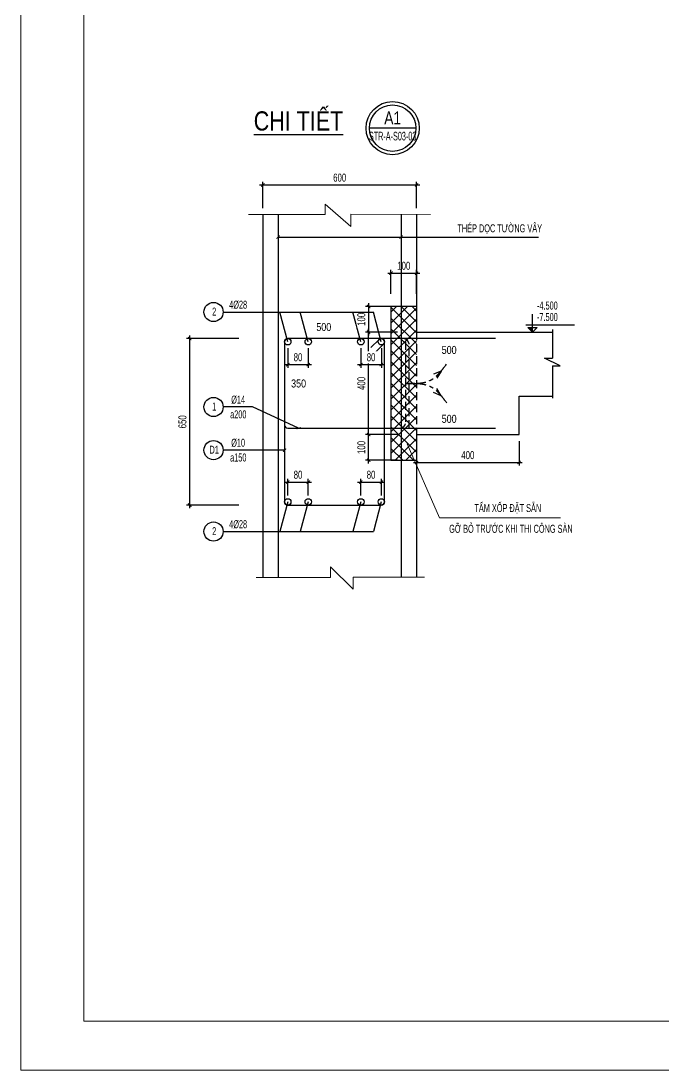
# Model space of a CAD drawing. Header units: millimetres. Extents: x -147841 to 368790, y -162721 to 84261.
# Drawn here: x 21476 to 41514, y -147823 to -115066 of the extents above; entities that cross this region are included whole.
import ezdxf
from ezdxf.enums import TextEntityAlignment as Align

# ---------------------------------------------------------------- set-up
doc = ezdxf.new("R2010")
doc.units = ezdxf.units.MM
doc.header["$LTSCALE"] = 1000
doc.header["$MEASUREMENT"] = 0
doc.header["$PDMODE"] = 1
doc.header["$PDSIZE"] = -10
doc.linetypes.add('CENTER', pattern=[2, 1.25, -0.25, 0.25, -0.25])
doc.linetypes.add('DASHED', pattern=[0.75, 0.5, -0.25])
doc.layers.get('0').update_dxf_attribs({"linetype": 'CONTINUOUS', "lineweight": 18})
doc.layers.get('DEFPOINTS').update_dxf_attribs({"color": 5, "linetype": 'CONTINUOUS', "lineweight": 18})
for name, color, linetype in [('ccu11-Chidan', 9, 'CONTINUOUS'), ('ccu11-Khuat', 9, 'DASHED'), ('ccu11-Manh', 8, 'CONTINUOUS'), ('ccu11-Thay', 7, 'CONTINUOUS'), ('KC-Chidan', 9, 'CONTINUOUS'), ('KC-Cotthep', 8, 'CONTINUOUS'), ('KC-Dim', 8, 'CONTINUOUS'), ('KC-Hatch', 251, 'CONTINUOUS'), ('KC-Text', 31, 'CONTINUOUS'), ('KC-Thep', 4, 'CONTINUOUS'), ('KC-Thepdai', 6, 'CONTINUOUS'), ('NETVE', 11, 'CENTER'), ('THEP', 4, 'CONTINUOUS'), ('THEPDAI', 6, 'CONTINUOUS')]:
    doc.layers.add(name, color=color, linetype=linetype)
doc.layers.add('ccu11-Dim', color=8, linetype='CONTINUOUS', lineweight=18)
doc.layers.add('DIM', color=8, linetype='CONTINUOUS', lineweight=18)
doc.styles.add('ARIAL', font='arial.ttf', dxfattribs={"width": 0.7})
doc.styles.add('ccu11-dim', font='vnsimli.shx', dxfattribs={"width": 0.65, "bigfont": 'bigfont.shx'})
doc.styles.add('ccu11-VnAvantH', font='VHAVAN_3.TTF', dxfattribs={"width": 0.8})
doc.dimstyles.new('2.5-100x8', dxfattribs={"dimscale": 100, "dimtxt": 2.5, "dimasz": 1, "dimexe": 1, "dimexo": 2, "dimgap": 1, "dimtad": 1, "dimdec": 1, "dimlfac": 0.125, "dimdsep": 46, "dimtxsty": 'ARIAL', "dimblk": 'ARCHTICK', "dimcen": -1, "dimdle": 1, "dimclrd": 256, "dimclre": 256, "dimclrt": 5, "dimadec": 0, "dimazin": 2, "dimtfac": 0.1, "dimtdec": 1, "dimtmove": 0, "dimatfit": 1, "dimldrblk": 'ARCHTICK', "dimfxl": 1, "dimtvp": 0.833333, "dimtfill": 1, "dimtolj": 1, "dimtzin": 12, "dimarcsym": 0})
doc.dimstyles.new('ccu11-100x4', dxfattribs={"dimscale": 100, "dimtxt": 2.5, "dimasz": 1, "dimexe": 1, "dimexo": 2, "dimgap": 1, "dimtad": 1, "dimdec": 0, "dimlfac": 0.25, "dimdsep": 46, "dimtxsty": 'ccu11-dim', "dimblk": 'ARCHTICK', "dimcen": -1, "dimdle": 1, "dimclrd": 256, "dimclre": 256, "dimclrt": 31, "dimadec": 0, "dimazin": 2, "dimtfac": 0.1, "dimtdec": 0, "dimtmove": 0, "dimatfit": 1, "dimldrblk": 'ARCHTICK', "dimfxl": 1, "dimtvp": 0.833333, "dimtolj": 1, "dimtzin": 12, "dimarcsym": 0})

# ---------------------------------------------------------------- blocks, each defined once
blk = doc.blocks.new('_ARCHTICK')
at = {"color": 0, "linetype": 'ByBlock', "const_width": 0.3}
blk.add_lwpolyline([(-0.5, -0.5), (0.5, 0.5)], dxfattribs=at)
blk = doc.blocks.new('*D1116')
at = {"layer": 'DEFPOINTS', "color": 0, "transparency": 16777216}
for p in [(33423, -127982), (33423, -128782)]:
    blk.add_point(p, dxfattribs=at)
at = {"layer": 'KC-Dim', "lineweight": -2, "transparency": 16777216}
for p, q in [((33223, -127982), (32227, -127982)), ((32327, -128882), (32327, -127882)), ((33223, -128782), (32227, -128782))]:
    blk.add_line(p, q, dxfattribs=at)
at = {"layer": 'KC-Dim', "lineweight": -2, "transparency": 16777216, "xscale": 100, "yscale": 100, "zscale": 100}
for p, rotation in [((32327, -127982), 90), ((32327, -128782), 270)]:
    blk.add_blockref('_ARCHTICK', p, dxfattribs=dict(at, rotation=rotation))
at = {"layer": 'KC-Dim', "color": 5, "transparency": 16777216, "insert": (32100, -128382), "char_height": 250, "attachment_point": 5, "rotation": 90, "style": 'ARIAL', "bg_fill": 3, "box_fill_scale": 1.25, "bg_fill_color": 256, "bg_fill_true_color": 13158600, "bg_fill_transparency": 0}
blk.add_mtext('\\A1;100', dxfattribs=at)
at = {"layer": 'DEFPOINTS', "color": 0, "transparency": 16777216}
blk.add_point((32327, -127982), dxfattribs=at)
blk = doc.blocks.new('*D1117')
at = {"layer": 'DEFPOINTS', "color": 0, "transparency": 16777216}
for p in [(33423, -123982), (33423, -124782)]:
    blk.add_point(p, dxfattribs=at)
at = {"layer": 'KC-Dim', "lineweight": -2, "transparency": 16777216}
for p, q in [((33223, -123982), (32227, -123982)), ((32327, -123882), (32327, -124882)), ((33223, -124782), (32227, -124782))]:
    blk.add_line(p, q, dxfattribs=at)
at = {"layer": 'KC-Dim', "lineweight": -2, "transparency": 16777216, "xscale": 100, "yscale": 100, "zscale": 100}
for p, rotation in [((32327, -123982), 90), ((32327, -124782), 270)]:
    blk.add_blockref('_ARCHTICK', p, dxfattribs=dict(at, rotation=rotation))
at = {"layer": 'KC-Dim', "color": 5, "transparency": 16777216, "insert": (32100, -124382), "char_height": 250, "attachment_point": 5, "rotation": 90, "style": 'ARIAL', "bg_fill": 3, "box_fill_scale": 1.25, "bg_fill_color": 256, "bg_fill_true_color": 13158600, "bg_fill_transparency": 0}
blk.add_mtext('\\A1;100', dxfattribs=at)
at = {"layer": 'DEFPOINTS', "color": 0, "transparency": 16777216}
blk.add_point((32327, -124782), dxfattribs=at)
blk = doc.blocks.new('*D1118')
at = {"layer": 'DEFPOINTS', "color": 0, "transparency": 16777216}
for p in [(33823, -120187), (29023, -121111), (33823, -121111)]:
    blk.add_point(p, dxfattribs=at)
at = {"layer": 'KC-Dim', "lineweight": -2, "transparency": 16777216}
for p, q in [((28923, -120187), (33923, -120187)), ((29023, -120911), (29023, -120087)), ((33823, -120911), (33823, -120087))]:
    blk.add_line(p, q, dxfattribs=at)
at = {"layer": 'KC-Dim', "lineweight": -2, "transparency": 16777216, "xscale": 100, "yscale": 100, "zscale": 100, "rotation": 180}
blk.add_blockref('_ARCHTICK', (29023, -120187), dxfattribs=at)
at = {"layer": 'KC-Dim', "lineweight": -2, "transparency": 16777216, "xscale": 100, "yscale": 100, "zscale": 100}
blk.add_blockref('_ARCHTICK', (33823, -120187), dxfattribs=at)
at = {"layer": 'KC-Dim', "color": 5, "transparency": 16777216, "insert": (31423, -119959), "char_height": 250, "attachment_point": 5, "style": 'ARIAL', "bg_fill": 3, "box_fill_scale": 1.25, "bg_fill_color": 256, "bg_fill_true_color": 13158600, "bg_fill_transparency": 0}
blk.add_mtext('\\A1;600', dxfattribs=at)
blk = doc.blocks.new('*D1119')
at = {"layer": 'DEFPOINTS', "color": 0, "transparency": 16777216}
for p in [(33023, -123787), (33823, -123787)]:
    blk.add_point(p, dxfattribs=at)
at = {"layer": 'KC-Dim', "lineweight": -2, "transparency": 16777216}
for p, q in [((32923, -122939), (33923, -122939)), ((33023, -123587), (33023, -122839)), ((33823, -123587), (33823, -122839))]:
    blk.add_line(p, q, dxfattribs=at)
at = {"layer": 'KC-Dim', "lineweight": -2, "transparency": 16777216, "xscale": 100, "yscale": 100, "zscale": 100, "rotation": 180}
blk.add_blockref('_ARCHTICK', (33023, -122939), dxfattribs=at)
at = {"layer": 'KC-Dim', "lineweight": -2, "transparency": 16777216, "xscale": 100, "yscale": 100, "zscale": 100}
blk.add_blockref('_ARCHTICK', (33823, -122939), dxfattribs=at)
at = {"layer": 'KC-Dim', "color": 5, "transparency": 16777216, "insert": (33423, -122711), "char_height": 250, "attachment_point": 5, "style": 'ARIAL', "bg_fill": 3, "box_fill_scale": 1.25, "bg_fill_color": 256, "bg_fill_true_color": 13158600, "bg_fill_transparency": 0}
blk.add_mtext('\\A1;100', dxfattribs=at)
at = {"layer": 'DEFPOINTS', "color": 0, "transparency": 16777216}
blk.add_point((33823, -122939), dxfattribs=at)
blk = doc.blocks.new('*D1120')
at = {"layer": 'DEFPOINTS', "color": 0, "transparency": 16777216}
for p in [(32327, -124782), (33343, -124782), (33343, -127982)]:
    blk.add_point(p, dxfattribs=at)
at = {"layer": 'KC-Dim', "lineweight": -2, "transparency": 16777216}
for p, q in [((33143, -124782), (32227, -124782)), ((32327, -128082), (32327, -124682)), ((33143, -127982), (32227, -127982))]:
    blk.add_line(p, q, dxfattribs=at)
at = {"layer": 'KC-Dim', "lineweight": -2, "transparency": 16777216, "xscale": 100, "yscale": 100, "zscale": 100}
for p, rotation in [((32327, -124782), 90), ((32327, -127982), 270)]:
    blk.add_blockref('_ARCHTICK', p, dxfattribs=dict(at, rotation=rotation))
at = {"layer": 'KC-Dim', "color": 5, "transparency": 16777216, "insert": (32100, -126382), "char_height": 250, "attachment_point": 5, "rotation": 90, "style": 'ARIAL', "bg_fill": 3, "box_fill_scale": 1.25, "bg_fill_color": 256, "bg_fill_true_color": 13158600, "bg_fill_transparency": 0}
blk.add_mtext('\\A1;400', dxfattribs=at)
blk = doc.blocks.new('ct-ve')
at = {"layer": 'ccu11-Chidan', "color": 7}
blk.add_lwpolyline([(484, 0), (-484, 0)], dxfattribs=at)
at = {"layer": 'ccu11-Chidan', "color": 9}
blk.add_circle((0, 0), 553, dxfattribs=at)
at = {"layer": 'ccu11-Chidan', "color": 3}
blk.add_circle((0, 0), 484, dxfattribs=at)
at = {"layer": 'ccu11-Chidan', "color": 7, "style": 'ccu11-VnAvantH', "width": 0.8}
blk.add_attdef('B', text='', height=250, dxfattribs=at).set_placement((0, 0), align=Align.BOTTOM_CENTER)
blk.add_attdef('B', text='', height=180, dxfattribs=at).set_placement((0, -76), align=Align.TOP_CENTER)
blk = doc.blocks.new('*D1115')
at = {"layer": 'DEFPOINTS', "color": 0, "transparency": 16777216}
for p in [(33823, -127982), (37023, -127982), (37023, -128851)]:
    blk.add_point(p, dxfattribs=at)
at = {"layer": 'KC-Dim', "lineweight": -2, "transparency": 16777216}
for p, q in [((33823, -128182), (33823, -128951)), ((37023, -128182), (37023, -128951)), ((33723, -128851), (37123, -128851))]:
    blk.add_line(p, q, dxfattribs=at)
at = {"layer": 'KC-Dim', "lineweight": -2, "transparency": 16777216, "xscale": 100, "yscale": 100, "zscale": 100, "rotation": 180}
blk.add_blockref('_ARCHTICK', (33823, -128851), dxfattribs=at)
at = {"layer": 'KC-Dim', "lineweight": -2, "transparency": 16777216, "xscale": 100, "yscale": 100, "zscale": 100}
blk.add_blockref('_ARCHTICK', (37023, -128851), dxfattribs=at)
at = {"layer": 'KC-Dim', "color": 5, "transparency": 16777216, "insert": (35423, -128623), "char_height": 250, "attachment_point": 5, "style": 'ARIAL', "bg_fill": 3, "box_fill_scale": 1.25, "bg_fill_color": 256, "bg_fill_true_color": 13158600, "bg_fill_transparency": 0}
blk.add_mtext('\\A1;400', dxfattribs=at)
blk = doc.blocks.new('att_thep_2')
blk.add_circle((-300, 0), 300)
at = {"color": 3, "style": 'ARIAL', "width": 0.6}
blk.add_attdef('DK', text='', height=250, dxfattribs=at).set_placement((467, 105), align=Align.CENTER)
at = {"color": 31, "style": 'ARIAL', "width": 0.6}
blk.add_attdef('SH', text='', height=250, dxfattribs=at).set_placement((-281, -111), align=Align.CENTER)
at = {"color": 2, "style": 'ARIAL', "width": 0.6}
blk.add_attdef('KC', text='', height=250, dxfattribs=at).set_placement((472, -355), align=Align.CENTER)
blk = doc.blocks.new('*D1122')
at = {"layer": 'DEFPOINTS', "color": 0, "transparency": 16777216}
for p in [(26743, -124982), (28476, -124982), (28476, -130182)]:
    blk.add_point(p, dxfattribs=at)
at = {"layer": 'KC-Dim', "lineweight": -2, "transparency": 16777216}
for p, q in [((28276, -124982), (26643, -124982)), ((26743, -130282), (26743, -124882)), ((28276, -130182), (26643, -130182))]:
    blk.add_line(p, q, dxfattribs=at)
at = {"layer": 'KC-Dim', "lineweight": -2, "transparency": 16777216, "xscale": 100, "yscale": 100, "zscale": 100}
for p, rotation in [((26743, -124982), 90), ((26743, -130182), 270)]:
    blk.add_blockref('_ARCHTICK', p, dxfattribs=dict(at, rotation=rotation))
at = {"layer": 'KC-Dim', "color": 5, "transparency": 16777216, "insert": (26516, -127582), "char_height": 250, "attachment_point": 5, "rotation": 90, "style": 'ARIAL', "bg_fill": 3, "box_fill_scale": 1.25, "bg_fill_color": 256, "bg_fill_true_color": 13158600, "bg_fill_transparency": 0}
blk.add_mtext('\\A1;650', dxfattribs=at)
blk = doc.blocks.new('*U1522')
for p, q in [((165, 0), (165, 452)), ((0, 184), (1212, 184)), ((0, 0), (329, 0)), ((45, 120), (284, 120)), ((165, 0), (45, 120)), ((165, 0), (284, 120))]:
    blk.add_line(p, q)
at = {"color": 251}
blk.add_solid([(45, 120), (165, 120), (165, 0)], dxfattribs=at)
at = {"color": 31, "ltscale": 10, "style": 'ARIAL', "width": 0.6}
for tag, p in [('CCD2', (276, 564)), ('CCD1', (276, 278))]:
    blk.add_attdef(tag, p, '', height=200, dxfattribs=at)
blk = doc.blocks.new('*D1518')
at = {"layer": 'DEFPOINTS', "color": 0, "transparency": 16777216}
for p in [(29803, -125082), (30443, -125082)]:
    blk.add_point(p, dxfattribs=at)
at = {"layer": 'KC-Dim', "lineweight": -2, "transparency": 16777216}
for p, q in [((29803, -125282), (29803, -125895)), ((30443, -125282), (30443, -125895)), ((29703, -125795), (30543, -125795))]:
    blk.add_line(p, q, dxfattribs=at)
at = {"layer": 'KC-Dim', "lineweight": -2, "transparency": 16777216, "xscale": 100, "yscale": 100, "zscale": 100, "rotation": 180}
blk.add_blockref('_ARCHTICK', (29803, -125795), dxfattribs=at)
at = {"layer": 'KC-Dim', "lineweight": -2, "transparency": 16777216, "xscale": 100, "yscale": 100, "zscale": 100}
blk.add_blockref('_ARCHTICK', (30443, -125795), dxfattribs=at)
at = {"layer": 'KC-Dim', "color": 5, "transparency": 16777216, "insert": (30123, -125567), "char_height": 250, "attachment_point": 5, "style": 'ARIAL', "bg_fill": 3, "box_fill_scale": 1.25, "bg_fill_color": 256, "bg_fill_true_color": 13158600, "bg_fill_transparency": 0}
blk.add_mtext('\\A1;80', dxfattribs=at)
at = {"layer": 'DEFPOINTS', "color": 0, "transparency": 16777216}
blk.add_point((30443, -125795), dxfattribs=at)
blk = doc.blocks.new('*D1519')
at = {"layer": 'DEFPOINTS', "color": 0, "transparency": 16777216}
for p in [(32083, -125082), (32723, -125082)]:
    blk.add_point(p, dxfattribs=at)
at = {"layer": 'KC-Dim', "lineweight": -2, "transparency": 16777216}
for p, q in [((32083, -125282), (32083, -125895)), ((32723, -125282), (32723, -125895)), ((31983, -125795), (32823, -125795))]:
    blk.add_line(p, q, dxfattribs=at)
at = {"layer": 'KC-Dim', "lineweight": -2, "transparency": 16777216, "xscale": 100, "yscale": 100, "zscale": 100, "rotation": 180}
blk.add_blockref('_ARCHTICK', (32083, -125795), dxfattribs=at)
at = {"layer": 'KC-Dim', "lineweight": -2, "transparency": 16777216, "xscale": 100, "yscale": 100, "zscale": 100}
blk.add_blockref('_ARCHTICK', (32723, -125795), dxfattribs=at)
at = {"layer": 'KC-Dim', "color": 5, "transparency": 16777216, "insert": (32403, -125567), "char_height": 250, "attachment_point": 5, "style": 'ARIAL', "bg_fill": 3, "box_fill_scale": 1.25, "bg_fill_color": 256, "bg_fill_true_color": 13158600, "bg_fill_transparency": 0}
blk.add_mtext('\\A1;80', dxfattribs=at)
at = {"layer": 'DEFPOINTS', "color": 0, "transparency": 16777216}
blk.add_point((32723, -125795), dxfattribs=at)
blk = doc.blocks.new('*D1520')
at = {"layer": 'DEFPOINTS', "color": 0, "transparency": 16777216}
for p in [(29803, -130082), (30443, -130082)]:
    blk.add_point(p, dxfattribs=at)
at = {"layer": 'KC-Dim', "lineweight": -2, "transparency": 16777216}
for p, q in [((29803, -129882), (29803, -129364)), ((30443, -129882), (30443, -129364)), ((29703, -129464), (30543, -129464))]:
    blk.add_line(p, q, dxfattribs=at)
at = {"layer": 'KC-Dim', "lineweight": -2, "transparency": 16777216, "xscale": 100, "yscale": 100, "zscale": 100, "rotation": 180}
blk.add_blockref('_ARCHTICK', (29803, -129464), dxfattribs=at)
at = {"layer": 'KC-Dim', "lineweight": -2, "transparency": 16777216, "xscale": 100, "yscale": 100, "zscale": 100}
blk.add_blockref('_ARCHTICK', (30443, -129464), dxfattribs=at)
at = {"layer": 'KC-Dim', "color": 5, "transparency": 16777216, "insert": (30123, -129236), "char_height": 250, "attachment_point": 5, "style": 'ARIAL', "bg_fill": 3, "box_fill_scale": 1.25, "bg_fill_color": 256, "bg_fill_true_color": 13158600, "bg_fill_transparency": 0}
blk.add_mtext('\\A1;80', dxfattribs=at)
at = {"layer": 'DEFPOINTS', "color": 0, "transparency": 16777216}
blk.add_point((30443, -129464), dxfattribs=at)
blk = doc.blocks.new('*D1521')
at = {"layer": 'DEFPOINTS', "color": 0, "transparency": 16777216}
for p in [(32083, -130082), (32723, -130082)]:
    blk.add_point(p, dxfattribs=at)
at = {"layer": 'KC-Dim', "lineweight": -2, "transparency": 16777216}
for p, q in [((32083, -129882), (32083, -129364)), ((32723, -129882), (32723, -129364)), ((31983, -129464), (32823, -129464))]:
    blk.add_line(p, q, dxfattribs=at)
at = {"layer": 'KC-Dim', "lineweight": -2, "transparency": 16777216, "xscale": 100, "yscale": 100, "zscale": 100, "rotation": 180}
blk.add_blockref('_ARCHTICK', (32083, -129464), dxfattribs=at)
at = {"layer": 'KC-Dim', "lineweight": -2, "transparency": 16777216, "xscale": 100, "yscale": 100, "zscale": 100}
blk.add_blockref('_ARCHTICK', (32723, -129464), dxfattribs=at)
at = {"layer": 'KC-Dim', "color": 5, "transparency": 16777216, "insert": (32403, -129236), "char_height": 250, "attachment_point": 5, "style": 'ARIAL', "bg_fill": 3, "box_fill_scale": 1.25, "bg_fill_color": 256, "bg_fill_true_color": 13158600, "bg_fill_transparency": 0}
blk.add_mtext('\\A1;80', dxfattribs=at)
at = {"layer": 'DEFPOINTS', "color": 0, "transparency": 16777216}
blk.add_point((32723, -129464), dxfattribs=at)
blk = doc.blocks.new('A$C38334F7F')
at = {"layer": 'NETVE', "ltscale": 0.5, "flags": 128}
for points in [[(4022, 5003), (3786, 4901)], [(4022, 5003), (3892, 4781)], [(4022, 4233), (3786, 4335)], [(4022, 4233), (3892, 4455)]]:
    blk.add_lwpolyline(points, dxfattribs=at)
at = {"layer": 'NETVE', "ltscale": 0.5}
for points in [[(2921, 4618), (3700, 4721), (4192, 5222)], [(2921, 4618), (3700, 4515), (4192, 4014)]]:
    blk.add_spline(points, degree=3, dxfattribs=at)
at = {"layer": 'THEP', "ltscale": 3000}
blk.add_lwpolyline([(5722, 6018), (-764, 6018, 0.414214), (-864, 5918), (-864, 3318, 0.414214), (-764, 3218), (5722, 3218)], format="xyb", dxfattribs=at)
at = {"layer": 'THEP', "linetype": 'DASHED', "ltscale": 0.5}
blk.add_lwpolyline([(2721, 3218, 0.414214), (2921, 3418), (2921, 6018)], format="xyb", dxfattribs=at)
at = {"layer": 'THEP', "linetype": 'DASHED', "ltscale": 0.5, "flags": 128}
blk.add_lwpolyline([(3026, 3218), (3026, 5818, 0.414214), (2826, 6018)], format="xyb", dxfattribs=at)
at = {"layer": 'KC-Dim', "color": 5, "style": 'ARIAL', "width": 0.8}
for s, p in [('500', (127, 6254)), ('500', (4040, 5537)), ('350', (-659, 4490)), ('500', (4040, 3386))]:
    blk.add_text(s, height=250, dxfattribs=at).set_placement(p)

msp = doc.modelspace()

# ---------------------------------------------------------------- hatches: boundary and pattern name
at = {"layer": 'KC-Hatch', "ltscale": 3000}
h = msp.add_hatch(dxfattribs=at)
h.set_pattern_fill('LATSAN09', color=256, scale=40, angle=45)
h.set_pattern_definition([(45, (-160.72, -4607.53), (-169.70563, 169.70563), []), (135, (-160.72, -4607.53), (-169.70563, -169.70563), [])])
h.paths.add_polyline_path([(33822.58, -124981.87), (33342.58, -124981.87), (33342.58, -127781.87), (33822.58, -127781.87)])
h.paths.add_polyline_path([(33342.58, -124981.87), (33022.58, -124981.87), (33022.58, -127781.87), (33292.61, -127781.87), (33342.58, -127781.87)])
h.paths.add_polyline_path([(33342.58, -123981.87), (33022.58, -123981.87), (33022.58, -124981.87), (33342.58, -124981.87)])
h.paths.add_polyline_path([(33822.58, -123981.87), (33342.58, -123981.87), (33342.58, -124981.87), (33822.58, -124981.87), (33822.58, -124781.87)])
h.paths.add_polyline_path([(33822.58, -127981.87), (33822.58, -127781.87), (33342.58, -127781.87), (33342.58, -128781.87), (33822.58, -128781.87)])
h.paths.add_polyline_path([(33342.58, -127781.87), (33292.61, -127781.87), (33022.58, -127781.87), (33022.58, -128781.87), (33342.58, -128781.87)])

# ---------------------------------------------------------------- linework, layer by layer
at = {"layer": 'ccu11-Khuat', "ltscale": 0.5}
msp.add_line((33822.58, -124781.87), (33822.58, -127981.87), dxfattribs=at)
at = {"layer": 'ccu11-Manh'}
for p, q in [((38067.46, -124698.37), (38067.46, -125591.32)), ((37814.68, -125591.32), (38067.46, -125591.32)), ((38299.31, -125828.83), (37814.68, -125591.32)), ((38065.97, -125828.83), (38065.97, -126845.65)), ((38065.97, -125828.83), (38299.31, -125828.83))]:
    msp.add_line(p, q, dxfattribs=at)
at = {"layer": 'ccu11-Thay'}
for p, q in [((29022.58, -121111.04), (29022.58, -132440.58)), ((33022.58, -123981.87), (33022.58, -128781.87)), ((33822.58, -124781.87), (38067.46, -124781.87)), ((37022.58, -126781.87), (38065.97, -126781.87)), ((37022.58, -127981.87), (37022.58, -126781.87)), ((33822.58, -127981.87), (33822.58, -132431.64)), ((33822.58, -127981.87), (37022.58, -127981.87))]:
    msp.add_line(p, q, dxfattribs=at)
at = {"layer": 'DEFPOINTS'}
for points in [[(21476.35, -147822.59), (106001.1, -147822.59), (106001.1, -88122.59), (21476.35, -88122.59)], [(97092.37, -146296.45), (23433.46, -146296.45), (23433.46, -89251.35), (97092.37, -89251.35)]]:
    msp.add_lwpolyline(points, close=True, dxfattribs=at)
at = {"layer": 'DIM'}
for points in [[(28578.24, -121111.04), (30968.29, -121111.04), (30968.29, -120781.75), (31774.3, -121480.72), (31774.3, -121102.11), (34257.91, -121111.04)], [(28815.44, -132440.58), (31138.71, -132440.58), (31138.71, -132111.28), (31843.07, -132810.25), (31843.07, -132431.64), (34075.02, -132431.64)]]:
    msp.add_lwpolyline(points, dxfattribs=at)
at = {"layer": 'KC-Cotthep', "ltscale": 10000}
for p, q in [((29802.58, -125081.87), (29553.96, -124154.02)), ((30442.58, -125081.87), (30193.96, -124154.02)), ((29802.58, -130081.87), (29553.96, -131009.72)), ((30442.58, -130081.87), (30193.96, -131009.72)), ((32082.58, -130081.87), (31833.96, -131009.72)), ((32722.58, -130081.87), (32473.96, -131009.72)), ((27786.91, -131009.72), (32473.96, -131009.72))]:
    msp.add_line(p, q, dxfattribs=at)
at = {"layer": 'KC-Thep', "ltscale": 10000}
for centre in [(29802.58, -125081.87), (30442.58, -125081.87), (29802.58, -130081.87), (30442.58, -130081.87), (32082.58, -130081.87), (32722.58, -130081.87)]:
    msp.add_circle(centre, 100, dxfattribs=at)

# ---------------------------------------------------------------- block references
at = {"layer": 'ccu11-Chidan'}
ref = msp.add_blockref('ct-ve', (33075.77, -118411.72), dxfattribs=dict(at, xscale=1.5, yscale=1.5, zscale=1.5))
ref.add_attrib('B', 'a1', dxfattribs={"color": 7, "height": 400, "style": 'ccu11-VnAvantH', "width": 0.8}).set_placement((33075.77, -118411.72), align=Align.BOTTOM_CENTER)
ref.add_attrib('B', 'STR-A-S03-03', dxfattribs={"color": 31, "height": 270, "style": 'ccu11-VnAvantH', "width": 0.5}).set_placement((33075.77, -118525.19), align=Align.TOP_CENTER)
at = {"layer": 'KC-Chidan', "xscale": 1.25, "yscale": 1.25, "zscale": 1.25}
msp.add_blockref('*U1522', (37235.37, -124781.87), dxfattribs=at).add_auto_attribs({'CCD2': '-4.500', 'CCD1': '-7.500'})
at = {"layer": 'KC-Cotthep'}
ref = msp.add_blockref('att_thep_2', (27786.91, -124154.02), dxfattribs=at)
ref.add_attrib('DK', '4%%C28', dxfattribs={"layer": '0', "color": 7, "height": 250, "style": 'ARIAL', "width": 0.6}).set_placement((28253.51, -124048.61), align=Align.CENTER)
ref.add_attrib('SH', '2', dxfattribs={"layer": '0', "color": 31, "height": 250, "style": 'ARIAL', "width": 0.6}).set_placement((27505.93, -124265.5), align=Align.CENTER)
ref = msp.add_blockref('att_thep_2', (27786.91, -127119.11), dxfattribs=at)
ref.add_attrib('KC', 'a200', dxfattribs={"layer": '0', "color": 2, "height": 250, "style": 'ARIAL', "width": 0.6}).set_placement((28258.78, -127474.41), align=Align.CENTER)
ref.add_attrib('DK', '%%C14', dxfattribs={"layer": '0', "color": 125, "height": 250, "style": 'ARIAL', "width": 0.6}).set_placement((28253.51, -127013.7), align=Align.CENTER)
ref.add_attrib('SH', '1', dxfattribs={"layer": '0', "color": 31, "height": 250, "style": 'ARIAL', "width": 0.6}).set_placement((27505.93, -127230.59), align=Align.CENTER)
ref = msp.add_blockref('att_thep_2', (27786.91, -131009.72), dxfattribs=at)
ref.add_attrib('DK', '4%%C28', dxfattribs={"layer": '0', "color": 7, "height": 250, "style": 'ARIAL', "width": 0.6}).set_placement((28253.51, -130904.31), align=Align.CENTER)
ref.add_attrib('SH', '2', dxfattribs={"layer": '0', "color": 31, "height": 250, "style": 'ARIAL', "width": 0.6}).set_placement((27505.93, -131121.2), align=Align.CENTER)

# ---------------------------------------------------------------- texts
at = {"layer": 'KC-Text', "style": 'ARIAL', "width": 0.8}
msp.add_text('%%UCHI TIẾT', height=600, dxfattribs=at).set_placement((30136.53, -118486.72), align=Align.CENTER)
at = {"layer": 'KC-Text', "color": 1, "style": 'ARIAL', "width": 0.6}
for s, p in [('THÉP DỌC TƯỜNG VÂY', (35096.83, -121664.73, -358959.88)), ('TẤM XỐP ĐẶT SẴN', (35626.8, -130398.98, -358959.88)), ('GỠ BỎ TRƯỚC KHI THI CÔNG SÀN', (34838.37, -131047.4, -358959.88))]:
    msp.add_text(s, height=250, dxfattribs=at).set_placement(p)

# ---------------------------------------------------------------- leaders
at = {"layer": 'ccu11-Manh', "ltscale": 3000}
for points, override in [([(29502.58, -121814.65), (37624.35, -121814.65)], {"dimgap": 1, "dimtad": 0}), ([(33342.58, -121814.65), (37624.35, -121814.65)], {"dimgap": 1, "dimtad": 0}), ([(30141.96, -127781.87), (28699.88, -127119.11), (27786.91, -127119.11)], {"dimtad": 0})]:
    msp.add_leader(points, dimstyle='ccu11-100x4', override=override, dxfattribs=at)

# ---------------------------------------------------------------- next in the draw order: dimensions: what is measured, and where the dimension line sits
at = {"layer": 'KC-Dim'}
dim = msp.add_linear_dim(base=(33822.58, -120186.78), p1=(29022.58, -121111.04), p2=(33822.58, -121111.04), dimstyle='2.5-100x8', dxfattribs=at)
dim.commit()
dim.dimension.update_dxf_attribs({"geometry": '*D1118', "text_midpoint": (31422.58, -119959.13)})
for base, p1, p2, angle, picture, middle in [((32327.22, -124781.87), (33422.58, -123981.87), (33422.58, -124781.87), 90, '*D1117', (32099.58, -124381.87)), ((26743.47, -124981.87), (28475.53, -130181.87), (28475.53, -124981.87), 90, '*D1122', (26515.83, -127581.87)), ((32327.22, -127981.87), (33422.58, -128781.87), (33422.58, -127981.87), 270, '*D1116', (32099.58, -128381.87))]:
    dim = msp.add_linear_dim(base=base, p1=p1, p2=p2, angle=angle, dimstyle='2.5-100x8', dxfattribs=at)
    dim.commit()
    dim.dimension.update_dxf_attribs({"geometry": picture, "text_midpoint": middle})

# ---------------------------------------------------------------- next in the draw order: linework, layer by layer
at = {"layer": 'ccu11-Dim'}
msp.add_lwpolyline([(33524.66, -128269.54), (34540.95, -130579.56), (38314.87, -130579.56)], dxfattribs=at)
at = {"layer": 'ccu11-Thay'}
for p, q in [((33822.58, -121111.04), (33822.58, -124781.87)), ((33822.58, -123981.87), (33022.58, -123981.87)), ((33022.58, -128781.87), (33822.58, -128781.87))]:
    msp.add_line(p, q, dxfattribs=at)
at = {"layer": 'KC-Cotthep', "ltscale": 10000}
msp.add_line((27786.91, -124154.02), (32473.96, -124154.02), dxfattribs=at)
at = {"layer": 'THEPDAI'}
msp.add_line((29502.58, -121111.04), (29502.58, -132440.58), dxfattribs=at)

# ---------------------------------------------------------------- next in the draw order: block references
at = {"layer": 'KC-Cotthep'}
ref = msp.add_blockref('att_thep_2', (27786.91, -128466), dxfattribs=at)
ref.add_attrib('KC', 'a150', dxfattribs={"layer": '0', "color": 7, "height": 250, "style": 'ARIAL', "width": 0.6}).set_placement((28258.78, -128821.29), align=Align.CENTER)
ref.add_attrib('DK', '%%C10', dxfattribs={"layer": '0', "color": 15, "height": 250, "style": 'ARIAL', "width": 0.6}).set_placement((28253.51, -128360.58), align=Align.CENTER)
ref.add_attrib('SH', 'D1', dxfattribs={"layer": '0', "color": 31, "height": 250, "style": 'ARIAL', "width": 0.6}).set_placement((27505.93, -128577.47), align=Align.CENTER)

# ---------------------------------------------------------------- next in the draw order: leaders
at = {"layer": 'ccu11-Manh', "ltscale": 3000}
msp.add_leader([(29702.58, -128466), (27786.91, -128466)], dimstyle='ccu11-100x4', override={"dimtad": 0}, dxfattribs=at)

# ---------------------------------------------------------------- next in the draw order: dimensions: what is measured, and where the dimension line sits
at = {"layer": 'KC-Dim'}
for base, p1, p2, picture, middle in [((33822.58, -122938.63), (33022.58, -123786.55), (33822.58, -123786.55), '*D1119', (33422.58, -122710.99)), ((37022.58, -128850.5), (33822.58, -127981.87), (37022.58, -127981.87), '*D1115', (35422.58, -128622.86))]:
    dim = msp.add_linear_dim(base=base, p1=p1, p2=p2, dimstyle='2.5-100x8', dxfattribs=at)
    dim.commit()
    dim.dimension.update_dxf_attribs({"geometry": picture, "text_midpoint": middle})

# ---------------------------------------------------------------- next in the draw order: linework, layer by layer
at = {"layer": 'THEPDAI'}
msp.add_line((33342.58, -121111.04), (33342.58, -132431.64), dxfattribs=at)

# ---------------------------------------------------------------- next in the draw order: dimensions: what is measured, and where the dimension line sits
at = {"layer": 'KC-Dim'}
dim = msp.add_linear_dim(base=(32327.22, -124781.87), p1=(33342.58, -127981.87), p2=(33342.58, -124781.87), angle=90, dimstyle='2.5-100x8', dxfattribs=at)
dim.commit()
dim.dimension.update_dxf_attribs({"geometry": '*D1120', "text_midpoint": (32099.58, -126381.87)})

# ---------------------------------------------------------------- next in the draw order: linework, layer by layer
at = {"layer": 'KC-Cotthep', "ltscale": 10000}
for p, q in [((32082.58, -125081.87), (31833.96, -124154.02)), ((32722.58, -125081.87), (32473.96, -124154.02))]:
    msp.add_line(p, q, dxfattribs=at)
at = {"layer": 'KC-Thep', "ltscale": 10000}
for centre in [(32082.58, -125081.87), (32722.58, -125081.87)]:
    msp.add_circle(centre, 100, dxfattribs=at)
at = {"layer": 'KC-Thepdai', "ltscale": 10000}
msp.add_lwpolyline([(29802.58, -124981.87, 0.41421356), (29702.58, -125081.87), (29702.58, -130081.87, 0.41421356), (29802.58, -130181.87), (32722.58, -130181.87, 0.41421356), (32822.58, -130081.87), (32822.58, -125081.87, 0.41421356), (32722.58, -124981.87)], format="xyb", close=True, dxfattribs=at)
msp.add_lwpolyline([(32539.58, -125406.29), (32793.29, -125152.58, 1), (32651.87, -125011.16), (32398.16, -125264.87)], format="xyb", dxfattribs=at)
at = {"layer": 'THEP', "ltscale": 3000}
msp.add_lwpolyline([(33822.58, -124981.87), (29802.58, -124981.87, 0.41421356), (29702.58, -125081.87), (29702.58, -127681.87, 0.41421356), (29802.58, -127781.87), (33822.58, -127781.87)], format="xyb", dxfattribs=at)

# ---------------------------------------------------------------- next in the draw order: dimensions: what is measured, and where the dimension line sits
at = {"layer": 'KC-Dim'}
for base, p1, p2, picture, middle in [((30442.58, -125795.11), (29802.58, -125081.87), (30442.58, -125081.87), '*D1518', (30122.58, -125567.47)), ((32722.58, -125795.11), (32082.58, -125081.87), (32722.58, -125081.87), '*D1519', (32402.58, -125567.47)), ((30442.58, -129463.73), (29802.58, -130081.87), (30442.58, -130081.87), '*D1520', (30122.58, -129236.09)), ((32722.58, -129463.73), (32082.58, -130081.87), (32722.58, -130081.87), '*D1521', (32402.58, -129236.09))]:
    dim = msp.add_linear_dim(base=base, p1=p1, p2=p2, dimstyle='2.5-100x8', dxfattribs=at)
    dim.commit()
    dim.dimension.update_dxf_attribs({"geometry": picture, "text_midpoint": middle})

# ---------------------------------------------------------------- next in the draw order: block references
at = {"layer": 'DEFPOINTS', "ltscale": 3000}
msp.add_blockref('A$C38334F7F', (30566.58, -130999.86), dxfattribs=at)

doc.saveas('drawing.dxf')
